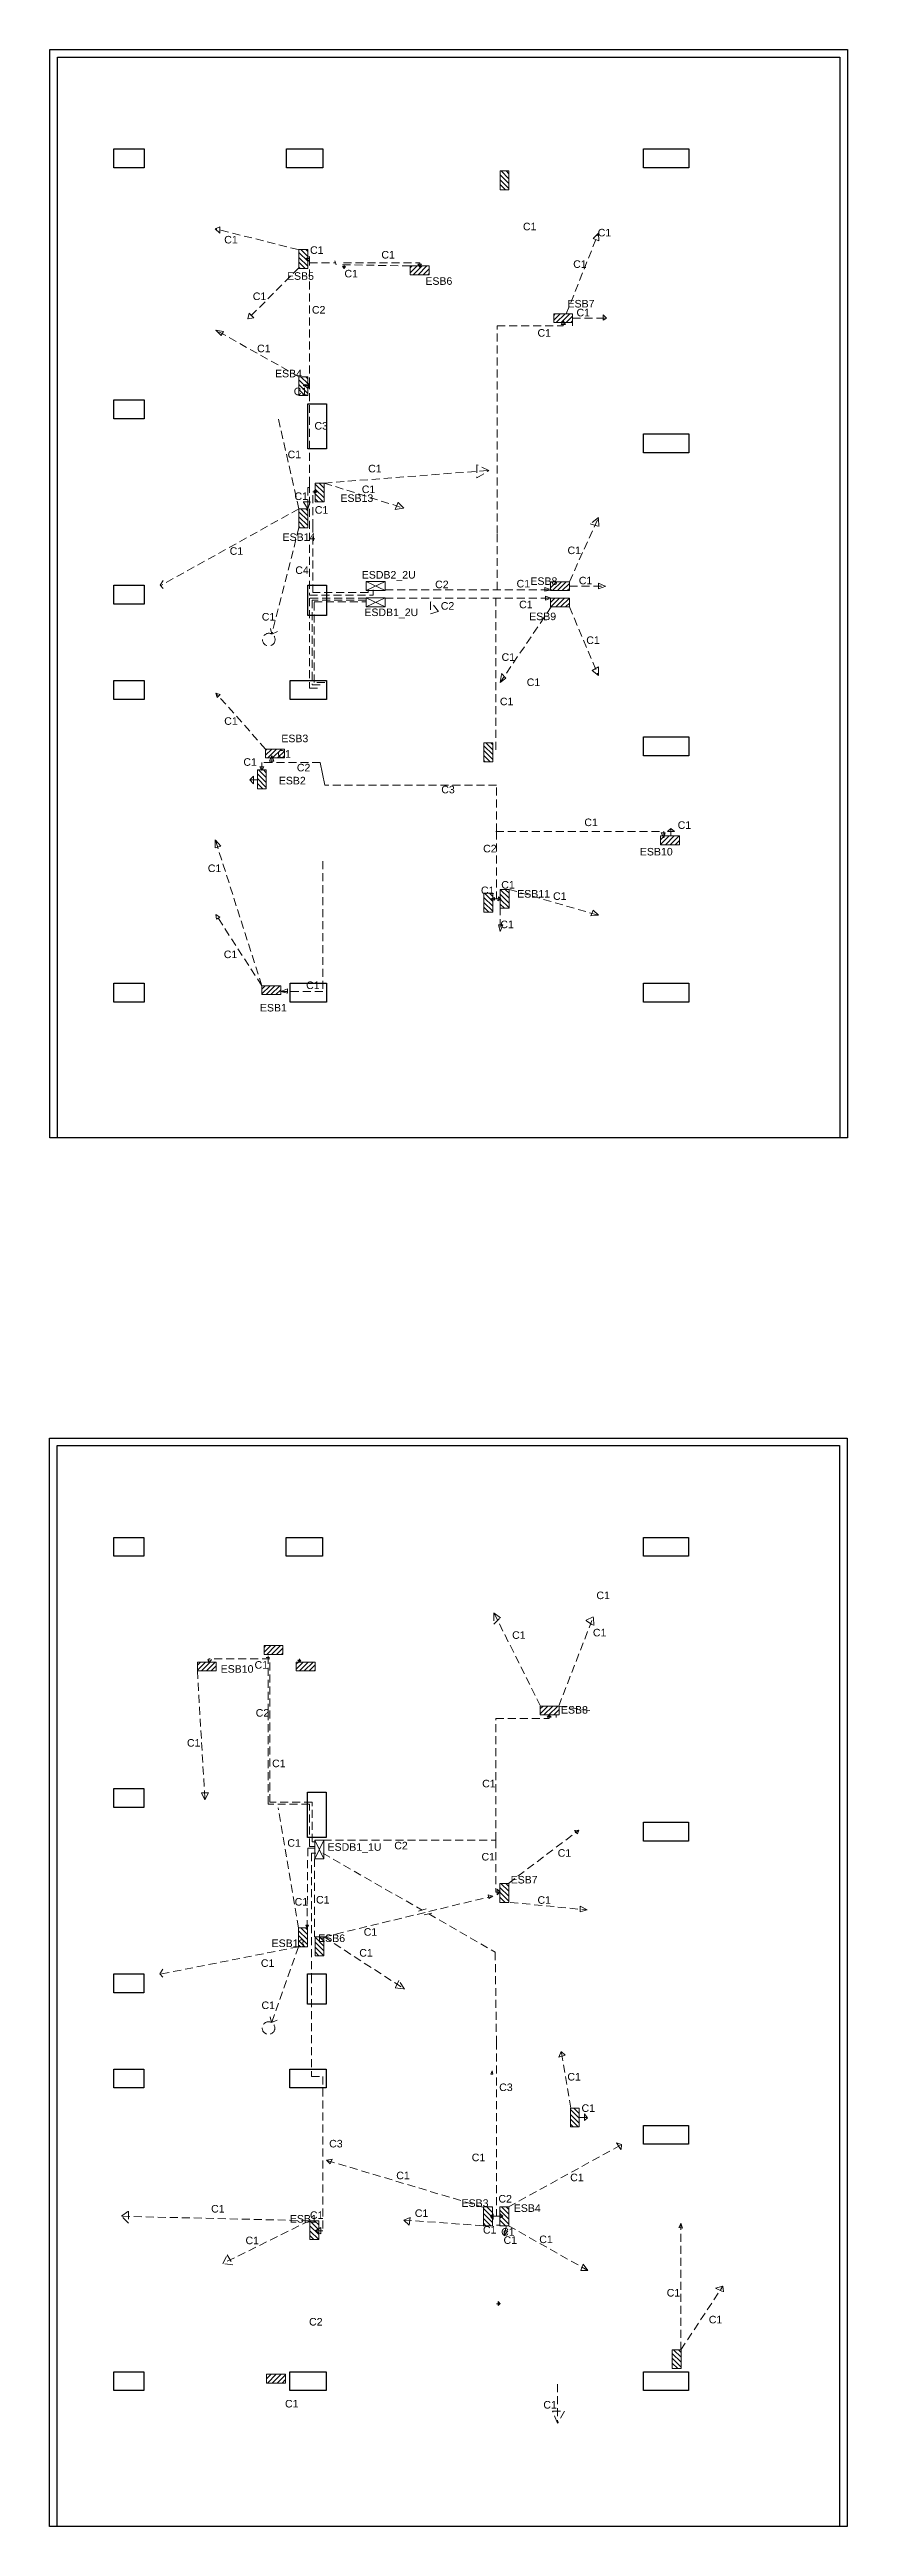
# Model space of a CAD drawing. Header units: inches. Extents: x 1065 to 1774, y 386 to 6100.
# Drawn here: x 1140 to 1774, y 2984 to 4952 of the extents above; entities that cross this region are included whole.
import ezdxf

# ---------------------------------------------------------------- set-up
doc = ezdxf.new("R2010")
doc.units = ezdxf.units.IN
doc.header["$MEASUREMENT"] = 0
doc.linetypes.add('DASHED2', pattern=[9.525, 6.35, -3.175])
for name, color, linetype, lineweight in [('1.Boundary & Pillar', 10, 'Continuous', 30), ('5.Switchboards', 210, 'Continuous', 9), ('5.Switchboards - Labels', 210, 'Continuous', 9), ('7.(Hidden) Board to Board', 6, 'DASHED2', 20), ('7.(Hidden) Board to Board - Labels', 6, 'DASHED2', 20), ('7.(Hidden) Board to Fixtures', 1, 'DASHED2', 20), ('7.(Hidden) Board to Fixtures - Labels', 1, 'DASHED2', 20)]:
    doc.layers.add(name, color=color, linetype=linetype, lineweight=lineweight)
doc.styles.add('Text 1', font='arial.ttf', dxfattribs={"height": 6})

# ---------------------------------------------------------------- blocks, each defined once
blk = doc.blocks.new('col')
at = {"layer": '1.Boundary & Pillar', "linetype": 'Continuous'}
for points in [[(-433, 678), (-433, 663), (-457, 663), (-457, 678)], [(-291, 678), (-291, 663), (-320, 663), (-320, 678)], [(0, 678), (0, 663), (-36, 663), (-36, 678)], [(-433, 478.5), (-433, 463.5), (-457, 463.5), (-457, 478.5)], [(-303, 475.5), (-288, 475.5), (-288, 439.6), (-303, 439.6)], [(0, 451.6), (0, 436.6), (-36, 436.6), (-36, 451.6)], [(-433, 331.2), (-433, 316.2), (-457, 316.2), (-457, 331.2)], [(-288, 307.2), (-303, 307.2), (-303, 331.2), (-288, 331.2)], [(-433, 255.5), (-433, 240.5), (-457, 240.5), (-457, 255.5)], [(-288, 255.5), (-288, 240.5), (-317, 240.5), (-317, 255.5)], [(0, 210.7), (0, 195.7), (-36, 195.7), (-36, 210.7)], [(-433, 15), (-433, 0), (-457, 0), (-457, 15)], [(-288, 15), (-288, 0), (-317, 0), (-317, 15)], [(0, 15), (0, 0), (-36, 0), (-36, 15)]]:
    blk.add_lwpolyline(points, close=True, dxfattribs=at)
blk = doc.blocks.new('Switchboard')
at = {"layer": '5.Switchboards'}
h = blk.add_hatch(dxfattribs=at)
h.set_pattern_fill('ANSI31', color=256, scale=22)
h.paths.add_polyline_path([(2518, 710), (2518, 717), (2503, 717), (2503, 710)])
blk.add_lwpolyline([(2503, 717), (2518, 717), (2518, 710), (2503, 710)], close=True, dxfattribs=at)
blk = doc.blocks.new('Floor Distribution Board')
at = {"layer": '5.Switchboards'}
for p, q in [((2294, 768.5), (2301, 753.5)), ((2294, 753.5), (2301, 768.5))]:
    blk.add_line(p, q, dxfattribs=at)
blk.add_lwpolyline([(2301, 768.5), (2301, 753.5), (2294, 753.5), (2294, 768.5)], close=True, dxfattribs=at)

msp = doc.modelspace()

# ---------------------------------------------------------------- linework, layer by layer
at = {"layer": '1.Boundary & Pillar', "linetype": 'Continuous'}
for p, q in [((1774, 4087.5), (1140.00272, 4087.5)), ((1773.76683, 2983.99987), (1139.76955, 2983.99987))]:
    msp.add_line(p, q, dxfattribs=at)
for points in [[(1140.00272, 4087.5), (1140.00272, 4952.5), (1774, 4952.5), (1774, 4087.5)], [(1139.76955, 2983.99987), (1139.76955, 3848.99987), (1773.76683, 3848.99987), (1773.76683, 2983.99987)]]:
    msp.add_lwpolyline(points, dxfattribs=at)
for points in [[(1146.00272, 4946.5), (1768, 4946.5), (1768, 4087.5), (1146.00272, 4087.5)], [(1145.76955, 3842.99987), (1767.76683, 3842.99987), (1767.76683, 2983.99987), (1145.76955, 2983.99987)]]:
    msp.add_lwpolyline(points, close=True, dxfattribs=at)
at = {"layer": '5.Switchboards'}
msp.add_line((1355, 4386), (1358.5, 4368), dxfattribs=at)
at = {"layer": '7.(Hidden) Board to Board'}
for p, q in [((1343.5, 4786.5), (1346.5, 4788)), ((1346.5, 4786.5), (1343.5, 4786.5)), ((1346.5, 4784), (1343.75, 4786.75)), ((1346.5, 4788), (1346.5, 4784)), ((1346.5, 4685.5), (1346.5, 4786.5)), ((1366.5, 4784.5), (1367.5, 4781.5)), ((1346.5, 4783), (1367, 4783)), ((1373.5, 4783), (1434, 4783)), ((1434, 4779.5), (1432.5, 4782)), ((1432.5, 4782), (1435.5, 4782)), ((1434, 4783), (1434, 4779.5)), ((1435.5, 4782), (1434, 4779.5)), ((1495.5, 4568), (1495.5, 4733)), ((1495.5, 4733), (1548, 4733)), ((1548, 4737), (1546.5, 4734)), ((1546.5, 4734), (1550, 4734)), ((1548, 4733), (1548, 4737)), ((1550, 4734), (1548, 4737)), ((1341.5, 4685.5), (1345.5, 4687)), ((1346.5, 4685.5), (1341.5, 4685.5)), ((1345.5, 4683.5), (1341.5, 4685.5)), ((1345.5, 4687), (1345.5, 4683.5)), ((1346.5, 4606.5), (1346.5, 4685.5)), ((1346.5, 4606.5), (1346.5, 4519)), ((1345, 4587.5), (1341.5, 4593)), ((1341.5, 4593), (1347, 4593)), ((1345, 4604.5), (1345, 4587.5)), ((1345, 4604.5), (1346.5, 4604.5)), ((1347, 4593), (1345, 4587.5)), ((1349, 4573), (1349, 4601)), ((1349, 4601), (1353, 4601)), ((1353, 4601), (1350, 4602)), ((1350, 4602), (1350, 4600)), ((1350, 4600), (1353, 4601)), ((1349, 4521), (1349, 4573)), ((1495.5, 4523), (1495.5, 4568)), ((1346.5, 4519), (1397, 4519)), ((1391.5, 4516.5), (1346.5, 4516.5)), ((1346.5, 4516.5), (1346.5, 4445)), ((1391.5, 4515), (1348.5, 4515)), ((1348.5, 4515), (1348.5, 4447.5)), ((1393, 4521), (1349, 4521)), ((1350, 4449.5), (1350, 4513.5)), ((1350, 4513.5), (1391.5, 4513.5)), ((1393, 4523), (1393, 4521)), ((1397, 4519), (1397, 4523)), ((1406.5, 4523), (1538.5, 4523)), ((1406.5, 4516.5), (1538.5, 4516.5)), ((1494.5, 4516.5), (1494.5, 4394)), ((1538.5, 4523), (1533.5, 4525)), ((1533.5, 4525), (1533.5, 4522)), ((1533.5, 4522), (1539, 4523)), ((1538.5, 4516.5), (1534, 4518)), ((1534, 4518), (1534, 4515)), ((1534, 4515), (1538.5, 4516.5)), ((1358.5, 4449.5), (1350, 4449.5)), ((1346.5, 4445), (1355, 4445)), ((1348.5, 4447.5), (1357, 4447.5)), ((1316.5, 4391.5), (1314.5, 4387)), ((1316.5, 4386), (1316.5, 4391.5)), ((1318, 4387), (1316.5, 4391.5)), ((1308.5, 4379.5), (1307, 4382.5)), ((1307, 4382.5), (1310, 4382.5)), ((1316.5, 4386), (1308.5, 4386)), ((1308.5, 4386), (1308.5, 4379.5)), ((1310, 4382.5), (1308.5, 4379.5)), ((1314.5, 4387), (1318, 4387)), ((1355, 4386), (1316.5, 4386)), ((1495, 4368), (1358.5, 4368)), ((1495, 4331), (1495, 4368)), ((1494.5, 4331), (1628, 4331)), ((1495, 4331), (1495, 4277.5)), ((1628, 4331), (1628, 4326)), ((1628, 4326), (1626, 4330)), ((1626, 4330), (1629, 4330)), ((1629, 4330), (1628, 4326)), ((1357, 4307.5), (1357, 4204)), ((1490.5, 4277.5), (1493.5, 4278.5)), ((1495, 4277.5), (1490.5, 4277.5)), ((1493.5, 4276.5), (1490.5, 4277.5)), ((1493.5, 4278.5), (1493.5, 4276.5)), ((1495, 4277.5), (1498.5, 4277.5)), ((1496.75, 4279.25), (1496, 4276)), ((1496, 4276), (1498.5, 4277.5)), ((1498.5, 4277.5), (1496.75, 4279.25)), ((1323.5, 4204), (1329, 4206)), ((1357, 4204), (1323.5, 4204)), ((1329, 4202.5), (1323.5, 4204)), ((1329, 4206), (1329, 4202.5)), ((1266.5, 3670), (1265.5, 3673)), ((1266.5, 3673.5), (1266.5, 3670)), ((1268.5, 3673), (1266.5, 3670)), ((1312, 3674.5), (1314.5, 3674.5)), ((1313.5, 3631.5), (1313.5, 3677)), ((1315, 3559.5), (1315, 3673.5)), ((1338.5, 3671), (1337, 3672.5)), ((1337, 3672.5), (1339.5, 3672.5)), ((1338.5, 3673.5), (1338.5, 3671)), ((1339.5, 3672.5), (1338.5, 3671)), ((1313.5, 3558), (1313.5, 3631.5)), ((1494.5, 3529.5), (1494.5, 3626)), ((1494.5, 3626), (1537, 3626)), ((1537, 3629), (1535.25, 3627.25)), ((1535.25, 3627.25), (1538.5, 3627.25)), ((1538.5, 3627.25), (1536.875, 3628.875)), ((1537, 3626), (1537, 3629)), ((1346.5, 3558), (1313.5, 3558)), ((1348.5, 3559.5), (1315, 3559.5)), ((1346.5, 3524.5), (1346.5, 3558)), ((1348.5, 3528), (1348.5, 3559.5)), ((1351, 3524.5), (1346.5, 3524.5)), ((1351, 3528), (1348.5, 3528)), ((1357.5, 3529.5), (1494.5, 3529.5)), ((1494.5, 3529.5), (1494.5, 3488)), ((1345, 3523), (1344.5, 3459.5)), ((1351, 3523), (1345, 3523)), ((1351.5, 3519), (1348, 3519)), ((1348, 3519), (1348, 3422)), ((1350.5, 3514.5), (1350.5, 3452.5)), ((1357, 3519), (1435.8561, 3473.81603)), ((1494.5, 3488), (1498, 3488)), ((1498, 3488), (1495.5, 3490.5)), ((1495.5, 3490.5), (1495.5, 3486)), ((1495.5, 3486), (1497.75, 3488.25)), ((1433, 3473), (1440, 3475)), ((1437.5, 3470), (1444.5, 3471.5)), ((1441.15066, 3470.78228), (1494, 3440.5)), ((1344.5, 3459.5), (1343.5, 3462)), ((1343.5, 3462), (1345.5, 3462)), ((1345.5, 3462), (1344.5, 3459.5)), ((1494, 3440.5), (1495, 3369.5)), ((1348, 3422), (1348, 3341.5)), ((1495, 3369.5), (1495, 3230.5)), ((1348, 3341.5), (1357, 3341.5)), ((1357, 3341.5), (1357, 3219)), ((1492.5, 3228), (1490.25, 3230.25)), ((1490.5, 3230.5), (1492.5, 3232.5)), ((1495, 3230.5), (1490.5, 3230.5)), ((1492.5, 3232.5), (1492.5, 3228)), ((1495, 3230.5), (1500, 3230.5)), ((1500, 3230.5), (1497.75, 3232.75)), ((1497.75, 3232.75), (1497.75, 3229)), ((1497.75, 3229), (1500, 3230.5)), ((1351, 3219), (1355.5, 3221.5)), ((1357, 3219), (1351, 3219)), ((1355.5, 3216.5), (1351, 3219)), ((1355.5, 3221.5), (1355.5, 3216.5))]:
    msp.add_line(p, q, dxfattribs=at)
at = {"layer": '7.(Hidden) Board to Board - Labels'}
msp.add_line((1315, 3673.5), (1266.5, 3673.5), dxfattribs=at)
at = {"layer": '7.(Hidden) Board to Fixtures'}
for p, q in [((1275, 4811.5), (1271.5, 4810)), ((1337.5, 4793.5), (1271.5, 4810)), ((1271.5, 4810), (1275, 4806.5)), ((1275, 4806.5), (1275, 4811.5)), ((1550.5, 4742.5), (1576, 4806.5)), ((1576, 4806.5), (1571.75, 4802.25)), ((1576.5, 4800.5), (1576, 4806.5)), ((1571.75, 4802.25), (1576.5, 4800.5)), ((1338, 4779), (1297.5, 4738.5)), ((1426.5, 4780.5), (1370.5, 4781.5)), ((1374, 4778.5), (1372.5, 4780)), ((1372.5, 4780), (1375, 4780)), ((1374, 4781.5), (1374, 4778.5)), ((1375, 4780), (1374, 4778.5)), ((1278, 4728.5), (1271.5, 4729.5)), ((1338, 4692.5), (1272, 4729.5)), ((1272, 4729.5), (1276.25, 4725.25)), ((1276.25, 4725.25), (1278, 4728.5)), ((1297.5, 4738.5), (1298.5, 4743)), ((1302.25, 4739.25), (1297.5, 4738.5)), ((1298.5, 4743), (1302.25, 4739.25)), ((1555.5, 4739), (1582.5, 4739)), ((1555.5, 4735.5), (1555.5, 4733)), ((1582.5, 4739), (1579.75, 4741.75)), ((1579.75, 4741.75), (1579.75, 4737.5)), ((1579.75, 4737.5), (1582.5, 4739)), ((1338.00272, 4587.5), (1321.76588, 4658.72031)), ((1358, 4608), (1489, 4618)), ((1358, 4608), (1421.5, 4588)), ((1489, 4618), (1479.5, 4622.5)), ((1479.5, 4622.5), (1479.5, 4612)), ((1479.5, 4612), (1489, 4618)), ((1338.00272, 4587.5), (1227.92594, 4526.40791)), ((1416.75, 4592.75), (1414.5, 4587)), ((1414.5, 4587), (1421.5, 4588)), ((1421.5, 4588), (1416.75, 4592.75)), ((1338.00272, 4572.5), (1316.5, 4487.95562)), ((1553, 4529.5), (1576, 4580.5)), ((1576, 4580.5), (1569.5, 4575.5)), ((1569.5, 4575.5), (1576.5, 4573.5)), ((1576.5, 4573.5), (1576, 4580.5)), ((1227.64079, 4526.69306), (1230.00545, 4530.5)), ((1581.5, 4526), (1576, 4528.5)), ((1576, 4528.5), (1576, 4524)), ((1227.64079, 4526.69306), (1230.16965, 4524.1642)), ((1442.5, 4513.5), (1442.5, 4504)), ((1449, 4506), (1442.5, 4513.5)), ((1538.5, 4509.5), (1498, 4449.5)), ((1553, 4526), (1581.5, 4526)), ((1553, 4509.5), (1576, 4455)), ((1576, 4524), (1582, 4526)), ((1316.5, 4487.95562), (1315.5, 4492.45562)), ((1316.5, 4487.95562), (1321, 4489.95562)), ((1442.5, 4504), (1449, 4506)), ((1498, 4449.5), (1499, 4456.5)), ((1502.5, 4453), (1498, 4449.5)), ((1499, 4456.5), (1502.5, 4453)), ((1571, 4459), (1576, 4462)), ((1576, 4455), (1571, 4459)), ((1576, 4462), (1576, 4455)), ((1311.5, 4396.5), (1272, 4441)), ((1272, 4441), (1273, 4437.5)), ((1275.5, 4440), (1272, 4441)), ((1273, 4437.5), (1275.5, 4440)), ((1299, 4372), (1302, 4375)), ((1305, 4372), (1299, 4372)), ((1302, 4369), (1299, 4372)), ((1302, 4375), (1302, 4369)), ((1633.5, 4333.5), (1631, 4331)), ((1631, 4331), (1636.5, 4331)), ((1633.5, 4327.5), (1633.5, 4333.5)), ((1636.5, 4331), (1633.5, 4333.5)), ((1308.5, 4208.5), (1271.5, 4324.5)), ((1271.5, 4324.5), (1271.5, 4318)), ((1276, 4319.5), (1271.5, 4324.5)), ((1271.5, 4318), (1276, 4319.5)), ((1505, 4285), (1576, 4264.5)), ((1308.5, 4208.5), (1272, 4265)), ((1272, 4265), (1272.5, 4261.5)), ((1275, 4263), (1272, 4265)), ((1272.5, 4261.5), (1275, 4263)), ((1498, 4251.5), (1496.5, 4257)), ((1496.5, 4257), (1500, 4257)), ((1498, 4271), (1498, 4251.5)), ((1500, 4257), (1498, 4251.5)), ((1572, 4268.5), (1570, 4264)), ((1570, 4264), (1576, 4264.5)), ((1576, 4264.5), (1572, 4268.5)), ((1530, 3636), (1493, 3710)), ((1493, 3710), (1493, 3701)), ((1498.25, 3706.25), (1493, 3710)), ((1493, 3701), (1498.25, 3706.25)), ((1544.5, 3636), (1572, 3707)), ((1572, 3707), (1566, 3704)), ((1566, 3704), (1572.5, 3700)), ((1572.5, 3700), (1572, 3707)), ((1257.275, 3663.99987), (1263.275, 3561.49987)), ((1542.5, 3629), (1542.5, 3627)), ((1544, 3636), (1572, 3632)), ((1263.275, 3561.49987), (1260.5, 3567)), ((1260.5, 3567), (1266, 3567)), ((1266, 3567), (1263.27224, 3561.50534)), ((1337.76955, 3459.71472), (1321.53271, 3555.22019)), ((1504.5, 3495), (1560.5, 3537.5)), ((1560.5, 3537.5), (1557, 3537)), ((1557, 3537), (1559.5, 3534.5)), ((1559.5, 3534.5), (1560.5, 3537.5)), ((1358, 3452.5), (1492, 3485)), ((1492, 3485), (1488.5, 3486)), ((1488.5, 3486), (1489, 3483)), ((1489, 3483), (1492, 3485)), ((1506, 3480), (1567, 3474)), ((1567, 3474), (1561.5, 3477)), ((1561.5, 3477), (1561.5, 3472.5)), ((1561.5, 3472.5), (1567, 3474)), ((1358, 3452.5), (1422, 3411)), ((1227.40762, 3423.19293), (1229.77228, 3426.99987)), ((1337.76955, 3444.71472), (1227.69277, 3422.90779)), ((1337.76955, 3444.71472), (1316.26683, 3384.45549)), ((1227.40762, 3423.19293), (1229.93648, 3420.66407)), ((1417.5, 3418), (1414.5, 3412)), ((1414.5, 3412), (1422, 3411)), ((1422, 3411), (1417.5, 3418)), ((1316.26683, 3384.45549), (1315.26683, 3388.95549)), ((1316.26683, 3384.45549), (1320.76683, 3386.45549)), ((1546.5, 3361.5), (1544.5, 3357)), ((1544.5, 3357), (1549.5, 3358.5)), ((1554, 3316.5), (1546.5, 3361.5)), ((1549.5, 3358.5), (1546.75, 3361.25)), ((1491.5, 3346), (1490.5, 3343.5)), ((1490.5, 3343.5), (1492, 3343.5)), ((1492, 3343.5), (1491.5, 3346)), ((1560.5, 3309), (1567, 3309)), ((1567, 3309), (1565, 3312)), ((1565, 3312), (1565, 3306.5)), ((1567.25, 3308.75), (1565, 3312)), ((1565, 3306.5), (1567.25, 3308.75)), ((1504.5, 3238), (1594.5, 3287.5)), ((1594.5, 3287.5), (1590.5, 3289)), ((1590.5, 3289), (1594, 3283.5)), ((1594, 3283.5), (1594.5, 3287.5)), ((1364.5, 3276), (1360, 3275)), ((1485, 3237.5), (1360, 3275)), ((1360, 3275), (1362.75, 3272.25)), ((1362.75, 3272.25), (1364.5, 3276)), ((1202.5, 3225), (1196.75, 3230.75)), ((1197, 3230.5), (1202.5, 3234.5)), ((1346.5, 3227), (1197, 3230.5)), ((1202.5, 3234.5), (1202.5, 3225)), ((1426.5, 3229.5), (1421.5, 3227.5)), ((1425.5, 3223.5), (1426.5, 3229.5)), ((1346.5, 3227), (1277.5, 3193)), ((1484.5, 3223), (1421.5, 3227.5)), ((1421.5, 3227.5), (1425.5, 3223.5)), ((1498, 3223.5), (1495, 3223.5)), ((1503, 3223), (1501, 3215)), ((1501, 3215), (1501, 3219)), ((1501, 3219), (1504, 3219)), ((1504, 3219), (1501, 3215)), ((1504.5, 3223), (1567.5, 3187.5)), ((1641.5, 3224.5), (1640, 3221.5)), ((1640, 3221.5), (1643, 3221)), ((1643, 3221), (1641.5, 3225)), ((1641.5, 3124.5), (1641.5, 3224.5)), ((1277.5, 3193), (1281, 3200)), ((1285.5, 3192), (1277.5, 3193)), ((1281, 3200), (1285.5, 3192)), ((1564, 3192.5), (1562, 3187.5)), ((1567.5, 3187.5), (1564, 3192.5)), ((1562, 3187.5), (1567.5, 3187.5)), ((1641.5, 3124.5), (1675, 3175)), ((1675, 3175), (1669, 3173.5)), ((1669, 3173.5), (1675.5, 3170.5)), ((1675.5, 3170.5), (1675, 3175)), ((1495, 3161), (1498, 3161)), ((1498, 3161), (1496.25, 3162.75)), ((1496.25, 3162.75), (1496.25, 3159.5)), ((1496.25, 3159.5), (1497.875, 3161.125)), ((1543.5, 3097), (1543.5, 3066)), ((1543.5, 3066), (1539.5, 3075.5)), ((1539.5, 3075.5), (1549, 3075.5)), ((1549, 3075.5), (1543.5, 3066))]:
    msp.add_line(p, q, dxfattribs=at)
for centre in [(1314.06479, 4483.58873), (1313.83162, 3380.0886)]:
    msp.add_circle(centre, 5, dxfattribs=at)

# ---------------------------------------------------------------- block references
at = {"layer": '1.Boundary & Pillar', "linetype": 'Continuous'}
for p in [(1648, 4195.50174), (1647.76683, 3092.00161)]:
    msp.add_blockref('col', p, dxfattribs=at)
at = {"layer": '5.Switchboards', "rotation": 270}
for name, p in [('Switchboard', (787.95347, 7359.04256)), ('Switchboard', (628.00272, 7296.5)), ('Switchboard', (628.00272, 7195.5)), ('Switchboard', (641.00272, 7111)), ('Switchboard', (628.00272, 7090.5)), ('Floor Distribution Board', (637.99455, 6823.68762)), ('Floor Distribution Board', (637.98324, 6810.69048)), ('Switchboard', (775.00272, 6904.5)), ('Switchboard', (595.00272, 6883)), ('Switchboard', (775.00272, 6785)), ('Switchboard', (788.00272, 6788)), ('Switchboard', (787.775, 5997.99987)), ('Switchboard', (627.76955, 5962.71472)), ('Switchboard', (640.775, 5955.49987)), ('Switchboard', (843.775, 5819.49987)), ('Switchboard', (774.775, 5740.99987)), ('Switchboard', (787.775, 5740.99987)), ('Switchboard', (636.775, 5729.99987)), ('Switchboard', (924.775, 5627.49987))]:
    msp.add_blockref(name, p, dxfattribs=at)
at = {"layer": '5.Switchboards'}
for name, p in [('Switchboard', (-1076.49728, 4063.5)), ('Switchboard', (-962.49728, 4025.5)), ('Switchboard', (-964.99728, 3812.5)), ('Switchboard', (-964.99728, 3799.5)), ('Switchboard', (-1191.49728, 3679.5)), ('Switchboard', (-877.49728, 3610.5)), ('Switchboard', (-1194.49728, 3491.5)), ('Switchboard', (-1192.725, 2966.99987)), ('Switchboard', (-1245.725, 2953.99987)), ('Switchboard', (-1167.225, 2953.99987)), ('Switchboard', (-973.225, 2918.99987)), ('Floor Distribution Board', (-943.23256, 2761.04162)), ('Switchboard', (-1190.725, 2387.99987))]:
    msp.add_blockref(name, p, dxfattribs=at)

# ---------------------------------------------------------------- texts
at = {"layer": '5.Switchboards - Labels', "char_height": 6, "attachment_point": 1, "style": 'Text 1'}
for s, width, heights, insert in [('E{\\fArial Baltic|b0|i0|c186|p34;SB5}', 4, [0], (1328.5, 4775.5)), ('E{\\fArial Baltic|b0|i0|c186|p34;SB6}', 4, [0], (1438.5, 4771.5)), ('E{\\fArial Baltic|b0|i0|c186|p34;SB7}', 4, [0], (1551.5, 4753.5)), ('E{\\fArial Baltic|b0|i0|c186|p34;SB4}', 4, [0], (1319, 4698)), ('E{\\fArial Baltic|b0|i0|c186|p34;SB13}', 4, [0], (1371, 4599)), ('E{\\fArial Baltic|b0|i0|c186|p34;SB14}', 4, [0], (1325, 4568)), ('E{\\fArial Baltic|b0|i0|c186|p34;SDB2}_2U', 17.5, [0], (1387.95951, 4538.03675)), ('E{\\fArial Baltic|b0|i0|c186|p34;SB8}', 4, [0], (1522, 4533)), ('E{\\fArial Baltic|b0|i0|c186|p34;SDB1}_2U', 17.5, [0], (1390, 4508.25288)), ('E{\\fArial Baltic|b0|i0|c186|p34;SB9}', 4, [0], (1521, 4505)), ('E{\\fArial Baltic|b0|i0|c186|p34;SB3}', 4, [6.20873], (1324, 4408)), ('E{\\fArial Baltic|b0|i0|c186|p34;SB2}', 4, [0], (1322, 4374.5)), ('E{\\fArial Baltic|b0|i0|c186|p34;SB10}', 6, [0], (1609, 4318)), ('E{\\fArial Baltic|b0|i0|c186|p34;SB11}', 4, [0], (1511.5, 4284.5)), ('E{\\fArial Baltic|b0|i0|c186|p34;SB1}', 4, [0], (1307, 4194)), ('E{\\fArial Baltic|b0|i0|c186|p34;SB10}', 4, [0], (1275.77228, 3668.49987)), ('E{\\fArial Baltic|b0|i0|c186|p34;SB8}', 4, [0], (1546.27228, 3635.99987)), ('E{\\fArial Baltic|b0|i0|c186|p34;SDB1}_1U', 4, [0], (1360.77228, 3526.99987)), ('E{\\fArial Baltic|b0|i0|c186|p34;SB7}', 4, [0], (1506.27228, 3500.99987)), ('E{\\fArial Baltic|b0|i0|c186|p34;SB13}', 6, [0], (1316.27228, 3450.49987)), ('E{\\fArial Baltic|b0|i0|c186|p34;SB6}', 4, [0], (1353.27228, 3454.49987)), ('E{\\fArial Baltic|b0|i0|c186|p34;SB1}', 4, [0], (1330.77228, 3231.49987)), ('E{\\fArial Baltic|b0|i0|c186|p34;SB3}', 4, [0], (1467.27228, 3243.99987)), ('E{\\fArial Baltic|b0|i0|c186|p34;SB4}', 4, [0], (1508.77228, 3239.99987))]:
    msp.add_mtext_dynamic_manual_height_columns(s, width=width, gutter_width=60, heights=heights, dxfattribs=dict(at, insert=insert))
at = {"layer": '7.(Hidden) Board to Board - Labels', "char_height": 6, "attachment_point": 1, "style": 'Text 1'}
for s, insert in [('C1', (1516.05723, 4814.85236)), ('C1', (1346.84331, 4796.083)), ('C1', (1403.51616, 4792.40834)), ('{\\fArial Baltic|b0|i0|c186|p34;C}2', (1348.32826, 4748.64091)), ('C1', (1527.64771, 4730.29682)), ('C1', (1333.90795, 4683.77593)), ('{\\fArial Baltic|b0|i0|c186|p34;C}3', (1350.33715, 4656.44202)), ('C1', (1334.4482, 4600.51682)), ('C1', (1350.6163, 4589.61387)), ('{\\fArial Baltic|b0|i0|c186|p34;C}4', (1335.13414, 4541.73492)), ('{\\fArial Baltic|b0|i0|c186|p34;C}2', (1446.26118, 4530.38059)), ('C1', (1511.01369, 4531.02538)), ('{\\fArial Baltic|b0|i0|c186|p34;C}2', (1450.7633, 4513.33403)), ('C1', (1513.02849, 4514.44827)), ('C1', (1497.73147, 4437.38307)), ('C1', (1320.93482, 4395.73301)), ('C1', (1293.86727, 4389.27207)), ('{\\fArial Baltic|b0|i0|c186|p34;C}2', (1336.36236, 4384.8417)), ('{\\fArial Baltic|b0|i0|c186|p34;C}3', (1451.1583, 4367.38097)), ('C1', (1564.8438, 4341.33863)), ('{\\fArial Baltic|b0|i0|c186|p34;C}2', (1484.40409, 4320.4831)), ('C1', (1498.80395, 4291.64198)), ('C1', (1482.66367, 4287.28608)), ('C1', (1343.73883, 4211.855)), ('C1', (1302.74607, 3671.69189)), ('{\\fArial Baltic|b0|i0|c186|p34;C}2', (1303.65709, 3633.60606)), ('C1', (1316.68763, 3593.42677)), ('C1', (1483.65682, 3577.41623)), ('{\\fArial Baltic|b0|i0|c186|p34;C}2', (1413.78306, 3528.12253)), ('C1', (1483.14291, 3519.27611)), ('C1', (1351.61908, 3485.0398)), ('C1', (1334.60808, 3483.42803)), ('{\\fArial Baltic|b0|i0|c186|p34;C}3', (1497.18312, 3336.02965)), ('{\\fArial Baltic|b0|i0|c186|p34;C}3', (1362.03857, 3291.23064)), ('{\\fArial Baltic|b0|i0|c186|p34;C}1', (1346.74966, 3234.43763)), ('{\\fArial Baltic|b0|i0|c186|p34;C}2', (1496.5829, 3247.43787)), ('C1', (1484.26901, 3222.70668)), ('C1', (1498.73227, 3221.1072)), ('{\\fArial Baltic|b0|i0|c186|p34;C}2', (1346.06848, 3149.66967))]:
    msp.add_mtext(s, dxfattribs=dict(at, insert=insert))
at = {"layer": '7.(Hidden) Board to Board - Labels', "insert": (1326.91248, 3084.55256), "char_height": 6, "attachment_point": 1, "style": 'Text 1'}
msp.add_mtext_dynamic_manual_height_columns('C1', width=3.7801981, gutter_width=30, heights=[0], dxfattribs=at)
at = {"layer": '7.(Hidden) Board to Fixtures', "char_height": 6, "attachment_point": 1, "style": 'Text 1'}
for insert in [(1278.63098, 4804.39483), (1374.2068, 4777.41282), (1301.32753, 4759.42421), (1304.73879, 4717.92134), (1499.08143, 4472.66285), (1566.38961, 4486.08752), (1519.06827, 4452.68225), (1278.63098, 4421.83432), (1639.04439, 4339.15039), (1265.57663, 4304.83325), (1539.97735, 4282.69068), (1498.08697, 4260.21005), (1278.29876, 4236.41357), (1574.48215, 3726.98283), (1507.47347, 3695.43664), (1571.66718, 3697.3776), (1248.99115, 3609.74996), (1543.67645, 3522.25928), (1527.65369, 3484.86876), (1389.50372, 3459.47837), (1385.97724, 3442.87479), (1551.38773, 3344.40536), (1562.62945, 3319.46446), (1475.36526, 3280.27962), (1415.36201, 3265.95326), (1553.62201, 3264.37798), (1268.19835, 3239.46747), (1430.14224, 3235.9781), (1295.55275, 3214.34124), (1500.64661, 3214.57845), (1529.03814, 3215.18383), (1630.35469, 3172.7383), (1663.79206, 3151.44078), (1532.29124, 3083.68615)]:
    msp.add_mtext_dynamic_manual_height_columns('{\\fArial Baltic|b0|i0|c186|p34;C1}', width=10, gutter_width=60, heights=[0], dxfattribs=dict(at, insert=insert))
at = {"layer": '7.(Hidden) Board to Fixtures - Labels', "char_height": 6, "attachment_point": 1, "style": 'Text 1'}
for insert in [(1575.50272, 4810), (1556, 4785), (1558.63443, 4746.46375), (1329, 4633.71485), (1393, 4622.5), (1388, 4606), (1282.96433, 4556.95396), (1551.5, 4557.5), (1560.5, 4533.5), (1308.5, 4504.71485), (1328.76683, 3530.21472), (1307.76683, 3434.71472), (1308.26683, 3401.21472)]:
    msp.add_mtext_dynamic_manual_height_columns('C1', width=10.0711831, gutter_width=60, heights=[0], dxfattribs=dict(at, insert=insert))

doc.saveas('drawing.dxf')
